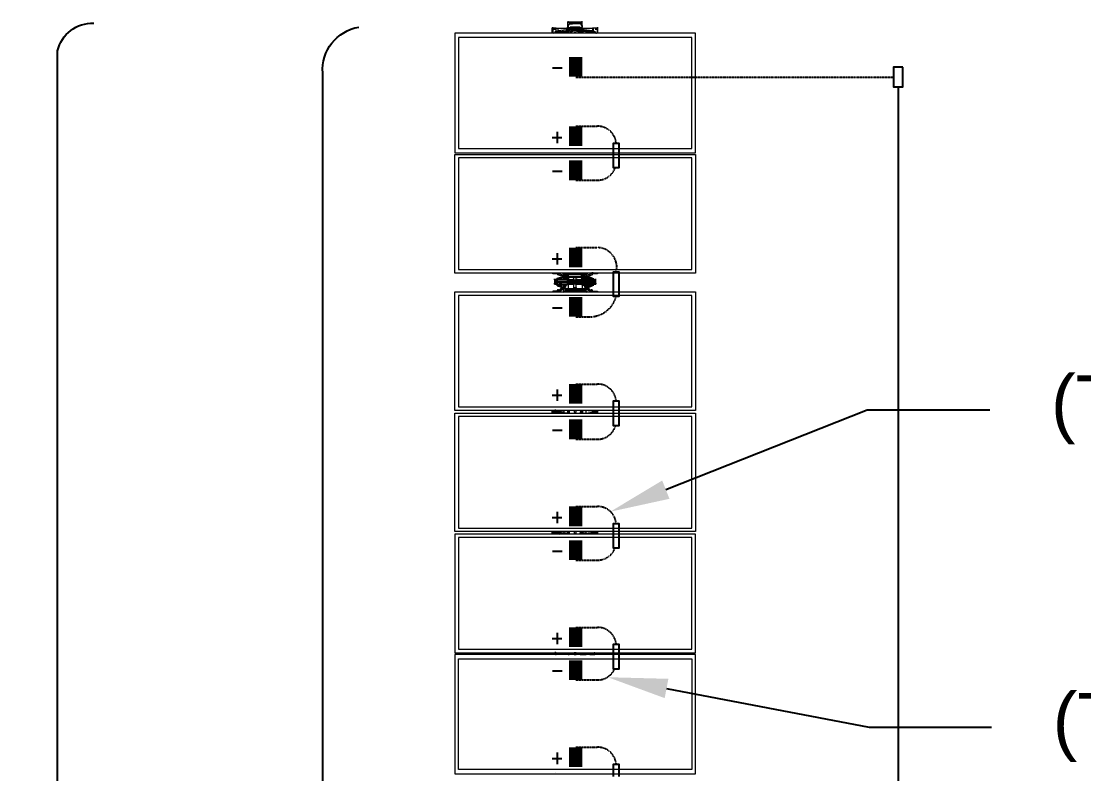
# Model space of a CAD drawing. Header units: feet. Extents: x -13743 to 68376, y -48 to 67763.
# Drawn here: x -226.5 to 173.6, y 67480 to 67763.2 of the extents above; entities that cross this region are included whole.
import ezdxf
from ezdxf import colors
from ezdxf.entities.mleader import LeaderData, LeaderLine
from ezdxf.lldxf.tags import DXFTag
from ezdxf.math import Vec2, Vec3

# ---------------------------------------------------------------- set-up
doc = ezdxf.new("R2010")
doc.units = ezdxf.units.FT
doc.header["$MEASUREMENT"] = 0
doc.linetypes.add('HIDDEN', pattern=[0.375, 0.25, -0.125])
for name, color, linetype in [('E-DC HARNESS-NEG', 170, 'DC HARNESS CABLE'), ('E-HARN-COMP', 8, 'Continuous'), ('E-TRNK-CABL-NEG', 6, 'HIDDEN'), ('E-TRUNK-CABLE-POS', 6, 'HIDDEN'), ('G-ANNO-TEXT', 1, 'Continuous'), ('Polarity-Text', 7, 'Continuous')]:
    doc.layers.add(name, color=color, linetype=linetype)
doc.styles.add('NEI-A', font='arial.ttf')
doc.styles.get("Standard").update_dxf_attribs({"font": 'arial.ttf'})
tags = doc.linetypes.add('DC HARNESS CABLE', pattern='A,0.5,-0.2,["DH",Standard,S=0.1,R=0,X=-0.1,Y=-0.05],-0.2', length=0.9).pattern_tags.tags
tags[6] = DXFTag(74, 10)

# ---------------------------------------------------------------- blocks, each defined once
blk = doc.blocks.new('A$C4742fff2')
at = {"lineweight": 5}
for points in [[(18.2809, 0), (18.5126, 0), (18.5126, 0.4666), (18.2809, 0.4666)], [(18.2893, 0.46), (18.5042, 0.46), (18.5042, 0.0067), (18.2893, 0.0067)], [(18.5159, 0), (18.7459, 0), (18.7459, 0.4666), (18.5159, 0.4666)], [(18.7392, 0.0067), (18.7392, 0.46), (18.5226, 0.46), (18.5226, 0.0067)], [(18.9809, 0), (18.7509, 0), (18.7509, 0.4666), (18.9809, 0.4666)], [(18.9742, 0.0067), (18.9742, 0.46), (18.7576, 0.46), (18.7576, 0.0067)], [(19.2159, 0.4666), (19.2159, 0), (18.9859, 0), (18.9859, 0.4666)], [(19.2092, 0.46), (18.9926, 0.46), (18.9926, 0.0067), (19.2092, 0.0067)], [(19.2525, 0.4666), (19.4825, 0.4666), (19.4825, 0), (19.2525, 0)], [(19.2592, 0.46), (19.2592, 0.0067), (19.4759, 0.0067), (19.4759, 0.46)], [(19.7175, 0.4666), (19.4859, 0.4666), (19.4859, 0), (19.7175, 0)], [(19.4942, 0.46), (19.4942, 0.0067), (19.7092, 0.0067), (19.7092, 0.46)], [(19.2276, 0.2683), (19.2309, 0.2683), (19.2309, 0.26), (19.2276, 0.26)], [(19.2309, 0.2717), (19.2326, 0.2717), (19.2309, 0.2733), (19.2326, 0.2733), (19.2309, 0.2733)], [(19.2359, 0.2683), (19.2359, 0.2483), (19.2342, 0.2483), (19.2342, 0.2683)], [(19.2409, 0.2733), (19.2392, 0.2733), (19.2376, 0.2717), (19.2392, 0.2717), (19.2392, 0.2733)], [(19.2426, 0.2683), (19.2426, 0.26), (19.2409, 0.26), (19.2409, 0.2683)], [(19.2192, 0.25), (19.2176, 0.2483), (19.2192, 0.2467), (19.2209, 0.2483)], [(19.2209, 0.2483), (19.2192, 0.2483)], [(19.2209, 0.2483), (19.2192, 0.2483)], [(19.2209, 0.2467), (19.2209, 0.2483), (19.2209, 0.2467), (19.2192, 0.2467)], [(19.2276, 0.2567), (19.2276, 0.2517), (19.2292, 0.2517), (19.2292, 0.25), (19.2292, 0.255)], [(19.2292, 0.2483), (19.2309, 0.2483)], [(19.2292, 0.2483), (19.2309, 0.2483)], [(19.2342, 0.2483), (19.2342, 0.2183), (19.2309, 0.2183), (19.2309, 0.2483)], [(19.2359, 0.2183), (19.2359, 0.2483), (19.2392, 0.2483), (19.2392, 0.2183)], [(19.2392, 0.2483), (19.2409, 0.2483), (19.2426, 0.2483), (19.2442, 0.2483)], [(19.2426, 0.2517), (19.2409, 0.25), (19.2409, 0.255), (19.2426, 0.2567)], [(19.2426, 0.2483), (19.2409, 0.2483)], [(19.2476, 0.25), (19.2459, 0.2483), (19.2476, 0.2467), (19.2492, 0.2483)], [(19.2492, 0.2483), (19.2476, 0.2483)], [(19.2492, 0.2483), (19.2476, 0.2483)], [(19.7242, 0.25), (19.7225, 0.25)], [(18.5142, 0.235), (18.5126, 0.235), (18.5126, 0.2317), (18.5159, 0.2317), (18.5159, 0.2333), (18.5159, 0.235)], [(18.7492, 0.235), (18.7476, 0.235), (18.7476, 0.2317), (18.7509, 0.2317), (18.7509, 0.2333), (18.7509, 0.235)], [(18.9842, 0.235), (18.9826, 0.235), (18.9826, 0.2317), (18.9842, 0.2317), (18.9859, 0.2333), (18.9859, 0.235)], [(19.2176, 0.2317), (19.2159, 0.2317)], [(19.2392, 0.2267), (19.2392, 0.23)], [(19.2525, 0.2317), (19.2509, 0.2317)], [(19.7259, 0.2317), (19.7242, 0.2317), (19.7242, 0.2217), (19.7259, 0.2217)], [(19.2192, 0.2217), (19.2176, 0.22), (19.2192, 0.2183), (19.2209, 0.22)], [(19.2426, 0.2083), (19.2426, 0.21), (19.2426, 0.2117), (19.2409, 0.2117), (19.2409, 0.2083)], [(19.2476, 0.2217), (19.2459, 0.22), (19.2476, 0.2183), (19.2492, 0.22)], [(19.2525, 0.2117), (19.2509, 0.2117), (19.2492, 0.2133), (19.2492, 0.215), (19.2509, 0.215), (19.2509, 0.2133)], [(19.7225, 0.2217), (19.7209, 0.2217)], [(19.7225, 0.2217), (19.7209, 0.2217)], [(19.2359, 0.1967), (19.2342, 0.1967)], [(19.2376, 0.1967), (19.2359, 0.1967)]]:
    blk.add_lwpolyline(points, close=True, dxfattribs=at)
at = {"color": 8, "lineweight": 5, "true_color": 0x808080}
for points in [[(18.2826, 0.2717), (18.2826, 0.2717)], [(18.5159, 0.2767), (18.5126, 0.2767)], [(18.5126, 0.2733), (18.5126, 0.275), (18.5142, 0.275), (18.5159, 0.26)], [(18.5126, 0.2633), (18.5126, 0.2717), (18.5142, 0.2717)], [(18.5126, 0.2667), (18.5126, 0.27), (18.5142, 0.27)], [(18.5142, 0.2733), (18.5142, 0.2733)], [(18.5159, 0.2717), (18.5159, 0.27), (18.5159, 0.2717), (18.5176, 0.2717)], [(18.7509, 0.2767), (18.7459, 0.2767)], [(18.7459, 0.2733), (18.7476, 0.275), (18.7492, 0.275), (18.7509, 0.26)], [(18.7459, 0.2717), (18.7476, 0.2717), (18.7476, 0.27), (18.7459, 0.2633)], [(18.7459, 0.27), (18.7476, 0.27), (18.7476, 0.2683), (18.7459, 0.2667)], [(18.7492, 0.2733), (18.7492, 0.2733)], [(18.7509, 0.2717), (18.7509, 0.27), (18.7509, 0.2717), (18.7526, 0.2717)], [(18.9859, 0.2767), (18.9809, 0.2767)], [(18.9809, 0.2733), (18.9809, 0.275), (18.9842, 0.275), (18.9859, 0.26)], [(18.9809, 0.2717), (18.9826, 0.2717), (18.9826, 0.27), (18.9809, 0.2633)], [(18.9809, 0.2667), (18.9809, 0.27)], [(18.9842, 0.2733), (18.9842, 0.2733)], [(18.9859, 0.2717), (18.9859, 0.27), (18.9859, 0.2717), (18.9876, 0.2717)], [(19.2176, 0.2667), (19.2159, 0.2667), (19.2159, 0.2683)], [(19.2309, 0.2733), (19.2309, 0.2733)], [(19.2309, 0.2733), (19.2326, 0.2733)], [(19.2309, 0.2617), (19.2309, 0.27)], [(19.2326, 0.27), (19.2342, 0.27), (19.2326, 0.27), (19.2342, 0.27), (19.2359, 0.27), (19.2376, 0.27), (19.2392, 0.27), (19.2376, 0.27), (19.2392, 0.27), (19.2392, 0.2617)], [(19.2342, 0.2717), (19.2359, 0.2717), (19.2376, 0.2717)], [(19.2392, 0.2733), (19.2392, 0.2733)], [(19.2392, 0.2733), (19.2409, 0.2733)], [(19.2525, 0.2667), (19.2525, 0.2683)], [(19.7275, 0.2767), (19.7175, 0.2767)], [(19.7175, 0.265), (19.7175, 0.275), (19.7192, 0.275)], [(18.5159, 0.255), (18.5126, 0.255)], [(18.7509, 0.255), (18.7476, 0.255)], [(18.9859, 0.255), (18.9809, 0.255)], [(19.2159, 0.2583), (19.2159, 0.2567)], [(19.2159, 0.2583), (19.2159, 0.2583)], [(19.2192, 0.25), (19.2209, 0.25), (19.2209, 0.2517)], [(19.2209, 0.2617), (19.2209, 0.26), (19.2226, 0.2583), (19.2242, 0.2567), (19.2259, 0.2567)], [(19.2309, 0.255), (19.2292, 0.255)], [(19.2292, 0.25), (19.2309, 0.25)], [(19.2309, 0.2633), (19.2309, 0.2383), (19.2309, 0.2367), (19.2326, 0.2367), (19.2309, 0.2367), (19.2326, 0.2367)], [(19.2309, 0.26), (19.2326, 0.26)], [(19.2392, 0.2633), (19.2392, 0.2383), (19.2392, 0.2367), (19.2409, 0.2367), (19.2392, 0.2367), (19.2409, 0.2367)], [(19.2392, 0.26), (19.2409, 0.26)], [(19.2409, 0.255), (19.2392, 0.255)], [(19.2392, 0.25), (19.2409, 0.25)], [(19.2459, 0.2517), (19.2459, 0.25)], [(19.2492, 0.25), (19.2509, 0.25)], [(19.2509, 0.2567), (19.2525, 0.2583)], [(19.2525, 0.2583), (19.2525, 0.2583)], [(19.7209, 0.255), (19.7175, 0.255)], [(19.7392, 0.2483), (19.7392, 0.22)], [(19.2192, 0.2467), (19.2192, 0.22)], [(19.2209, 0.22), (19.2209, 0.2467)], [(19.2309, 0.2033), (19.2309, 0.2283), (19.2309, 0.2317)], [(19.2309, 0.23), (19.2326, 0.23)], [(19.2392, 0.2033), (19.2392, 0.2317)], [(19.2392, 0.23), (19.2409, 0.23)], [(19.2459, 0.2467), (19.2459, 0.22)], [(19.2492, 0.22), (19.2492, 0.2467)], [(19.7325, 0.2467), (19.7309, 0.2467)], [(18.5126, 0.2117), (18.5159, 0.2117)], [(18.5159, 0.2083), (18.5142, 0.1933)], [(18.7476, 0.2117), (18.7509, 0.2117)], [(18.7509, 0.2083), (18.7492, 0.1933)], [(18.9809, 0.2117), (18.9859, 0.2117)], [(18.9859, 0.2083), (18.9842, 0.1933)], [(19.2159, 0.21), (19.2176, 0.21)], [(19.2159, 0.21), (19.2159, 0.21)], [(19.2192, 0.2183), (19.2192, 0.2167)], [(19.2209, 0.215), (19.2209, 0.2183)], [(19.2259, 0.2117), (19.2242, 0.21), (19.2226, 0.2083), (19.2209, 0.2067), (19.2209, 0.205)], [(19.2309, 0.2167), (19.2292, 0.2167)], [(19.2292, 0.2117), (19.2309, 0.2117)], [(19.2309, 0.2083), (19.2326, 0.2083)], [(19.2409, 0.2167), (19.2392, 0.2167)], [(19.2392, 0.2117), (19.2409, 0.2117)], [(19.2409, 0.2083), (19.2392, 0.2083)], [(19.2459, 0.2183), (19.2459, 0.215)], [(19.2492, 0.2167), (19.2492, 0.2183)], [(19.2525, 0.21), (19.2509, 0.21)], [(19.2525, 0.21), (19.2525, 0.21)], [(19.7175, 0.2117), (19.7209, 0.2117)], [(19.7309, 0.22), (19.7325, 0.22)], [(18.5126, 0.205), (18.5126, 0.195), (18.5142, 0.195)], [(18.5142, 0.1983), (18.5126, 0.1983), (18.5126, 0.2)], [(18.5142, 0.1917), (18.5126, 0.1917), (18.5126, 0.1933)], [(18.5159, 0.19), (18.5126, 0.19)], [(18.5142, 0.1933), (18.5142, 0.1933)], [(18.5159, 0.1983), (18.5159, 0.195), (18.5159, 0.1967)], [(18.7459, 0.195), (18.7476, 0.195), (18.7476, 0.1967), (18.7459, 0.205)], [(18.7459, 0.1983), (18.7476, 0.1983), (18.7459, 0.2)], [(18.7492, 0.1917), (18.7476, 0.1917), (18.7476, 0.1933), (18.7459, 0.1933)], [(18.7509, 0.19), (18.7459, 0.19)], [(18.7492, 0.1933), (18.7492, 0.1933)], [(18.7509, 0.1983), (18.7509, 0.195), (18.7509, 0.1967)], [(18.9809, 0.195), (18.9826, 0.195), (18.9826, 0.1967), (18.9809, 0.205)], [(18.9826, 0.1983), (18.9809, 0.1983), (18.9809, 0.2)], [(18.9842, 0.1917), (18.9809, 0.1917), (18.9809, 0.1933)], [(18.9859, 0.19), (18.9809, 0.19)], [(18.9842, 0.1933), (18.9842, 0.1933)], [(18.9859, 0.1983), (18.9859, 0.195), (18.9859, 0.1967)], [(19.2159, 0.2), (19.2176, 0.2)], [(19.2159, 0.1967), (19.2176, 0.1967), (19.2159, 0.1967)], [(19.2309, 0.1967), (19.2309, 0.205)], [(19.2309, 0.195), (19.2309, 0.195)], [(19.2309, 0.195), (19.2309, 0.1933)], [(19.2326, 0.1967), (19.2342, 0.1967)], [(19.2376, 0.1967), (19.2359, 0.1967), (19.2376, 0.1967)], [(19.2376, 0.1967), (19.2392, 0.1967), (19.2392, 0.205)], [(19.2392, 0.195), (19.2392, 0.195)], [(19.2392, 0.1933), (19.2392, 0.195)], [(19.2509, 0.1967), (19.2525, 0.1967), (19.2509, 0.1967)], [(19.7175, 0.1933), (19.7175, 0.2017)], [(19.7175, 0.1917), (19.7192, 0.1917)], [(19.7275, 0.19), (19.7175, 0.19)]]:
    blk.add_lwpolyline(points, dxfattribs=at)
at = {"lineweight": 5}
for points in [[(18.5159, 0.2783), (18.5126, 0.2783)], [(18.5142, 0.255), (18.5126, 0.255), (18.5126, 0.265), (18.5142, 0.275), (18.5159, 0.275), (18.5142, 0.275), (18.5142, 0.2733), (18.5126, 0.2717), (18.5126, 0.27)], [(18.5142, 0.27), (18.5142, 0.2733)], [(18.7509, 0.2783), (18.7459, 0.2783)], [(18.7459, 0.255), (18.7476, 0.255), (18.7476, 0.265), (18.7492, 0.275)], [(18.7476, 0.27), (18.7476, 0.2733), (18.7492, 0.275), (18.7509, 0.275)], [(18.7492, 0.27), (18.7492, 0.2733)], [(18.9859, 0.2783), (18.9809, 0.2783)], [(18.9826, 0.255), (18.9809, 0.255), (18.9826, 0.2567), (18.9826, 0.265), (18.9842, 0.275), (18.9859, 0.275), (18.9842, 0.275), (18.9826, 0.275), (18.9826, 0.2717), (18.9809, 0.27)], [(18.9842, 0.27), (18.9842, 0.2733)], [(19.2176, 0.265), (19.2159, 0.2667), (19.2176, 0.2667), (19.2176, 0.27), (19.2176, 0.2767), (19.2159, 0.2767)], [(19.2392, 0.2483), (19.2392, 0.2683), (19.2359, 0.2683), (19.2359, 0.2483), (19.2359, 0.2183), (19.2342, 0.2183), (19.2342, 0.1983), (19.2309, 0.1983), (19.2309, 0.2183), (19.2292, 0.2183), (19.2309, 0.2183), (19.2292, 0.2183), (19.2309, 0.2183), (19.2292, 0.2183), (19.2292, 0.22), (19.2309, 0.22), (19.2226, 0.22), (19.2209, 0.22), (19.2192, 0.22), (19.2192, 0.2183), (19.2209, 0.2183), (19.2209, 0.22), (19.2192, 0.22), (19.2209, 0.22), (19.2192, 0.22), (19.2209, 0.22), (19.2192, 0.22), (19.2209, 0.22), (19.2192, 0.22), (19.2209, 0.22), (19.2192, 0.22), (19.2192, 0.2217), (19.2209, 0.22), (19.2209, 0.2183), (19.2192, 0.2183), (19.2176, 0.2183), (19.2176, 0.22), (19.2159, 0.22)], [(19.2176, 0.27), (19.2176, 0.27)], [(19.2209, 0.2667), (19.2192, 0.2667), (19.2192, 0.2633), (19.2192, 0.265), (19.2192, 0.2683), (19.2176, 0.2683)], [(19.2276, 0.2683), (19.2259, 0.2617), (19.2259, 0.2517), (19.2276, 0.2517), (19.2276, 0.2533)], [(19.2292, 0.2683), (19.2292, 0.2683)], [(19.2392, 0.2733), (19.2326, 0.2733), (19.2309, 0.2733), (19.2309, 0.2717), (19.2309, 0.2683), (19.2326, 0.2683)], [(19.2309, 0.2617), (19.2309, 0.2717), (19.2326, 0.2717), (19.2342, 0.2717), (19.2326, 0.2717), (19.2342, 0.2717), (19.2359, 0.2717), (19.2376, 0.2717), (19.2359, 0.2717)], [(19.2342, 0.2717), (19.2326, 0.2717), (19.2342, 0.2717), (19.2342, 0.2683), (19.2309, 0.2683), (19.2309, 0.2483)], [(19.2309, 0.2717), (19.2309, 0.27), (19.2326, 0.27)], [(19.2376, 0.2683), (19.2359, 0.2683), (19.2359, 0.27), (19.2342, 0.27), (19.2359, 0.27), (19.2376, 0.27), (19.2359, 0.27), (19.2376, 0.27), (19.2359, 0.27)], [(19.2359, 0.2683), (19.2359, 0.2717), (19.2376, 0.2717), (19.2392, 0.2717), (19.2392, 0.27), (19.2409, 0.27)], [(19.2409, 0.2733), (19.2392, 0.2733), (19.2392, 0.2717), (19.2409, 0.2717)], [(19.2392, 0.2617), (19.2392, 0.2717), (19.2392, 0.27), (19.2392, 0.2683), (19.2409, 0.2683)], [(19.2426, 0.2683), (19.2426, 0.2683)], [(19.2426, 0.2683), (19.2442, 0.2617), (19.2442, 0.2517), (19.2442, 0.2533)], [(19.2459, 0.2567), (19.2459, 0.255), (19.2476, 0.255), (19.2459, 0.255), (19.2459, 0.2567), (19.2492, 0.2667), (19.2509, 0.2667), (19.2509, 0.265), (19.2525, 0.2667), (19.2509, 0.2667), (19.2509, 0.2683), (19.2509, 0.27), (19.2509, 0.2767), (19.2525, 0.2767)], [(19.2509, 0.27), (19.2509, 0.27)], [(19.7275, 0.2767), (19.7275, 0.2783), (19.7175, 0.2783)], [(19.7175, 0.2733), (19.7175, 0.275), (19.7192, 0.275)], [(19.7175, 0.275), (19.7209, 0.255), (19.7192, 0.2717)], [(19.7192, 0.2683), (19.7192, 0.27), (19.7192, 0.2717), (19.7209, 0.2717), (19.7225, 0.27), (19.7275, 0.27), (19.7275, 0.2767), (19.7292, 0.2767)], [(19.7275, 0.27), (19.7275, 0.2667), (19.7225, 0.2667), (19.7209, 0.2667), (19.7209, 0.27), (19.7192, 0.2733), (19.7192, 0.27), (19.7225, 0.27)], [(19.7259, 0.275), (19.7242, 0.275)], [(19.7259, 0.2733), (19.7242, 0.2733), (19.7259, 0.2733), (19.7275, 0.2733)], [(18.5142, 0.2483), (18.5126, 0.2483), (18.5126, 0.255)], [(18.5159, 0.2483), (18.5126, 0.2483)], [(18.7492, 0.2483), (18.7476, 0.2483), (18.7459, 0.2483), (18.7476, 0.25), (18.7476, 0.255)], [(18.7509, 0.2483), (18.7459, 0.2483)], [(18.9826, 0.2483), (18.9809, 0.2483), (18.9809, 0.255)], [(18.9859, 0.2483), (18.9809, 0.2483)], [(19.2142, 0.255), (19.2142, 0.255)], [(19.2176, 0.25), (19.2176, 0.2517), (19.2176, 0.255), (19.2209, 0.255), (19.2159, 0.265), (19.2176, 0.265), (19.2176, 0.2667), (19.2226, 0.2567), (19.2209, 0.255), (19.2226, 0.255), (19.2226, 0.2517), (19.2209, 0.2517), (19.2209, 0.255), (19.2226, 0.255), (19.2242, 0.255), (19.2242, 0.2533), (19.2259, 0.2517), (19.2276, 0.2517), (19.2292, 0.25), (19.2276, 0.2517), (19.2292, 0.25), (19.2292, 0.2517)], [(19.2159, 0.2567), (19.2159, 0.255), (19.2159, 0.2533), (19.2176, 0.2517), (19.2209, 0.2517), (19.2226, 0.2517), (19.2226, 0.215), (19.2209, 0.215), (19.2176, 0.215), (19.2176, 0.2117), (19.2209, 0.2117), (19.2159, 0.2017), (19.2176, 0.2017), (19.2176, 0.2), (19.2192, 0.2), (19.2192, 0.2033)], [(19.2176, 0.255), (19.2159, 0.255)], [(19.2159, 0.25), (19.2159, 0.2517)], [(19.2226, 0.2483), (19.2209, 0.2483), (19.2192, 0.2483), (19.2192, 0.2467), (19.2176, 0.2467), (19.2159, 0.2467)], [(19.2176, 0.25), (19.2176, 0.2483)], [(19.2176, 0.25), (19.2176, 0.25)], [(19.2192, 0.25), (19.2176, 0.25)], [(19.2192, 0.2167), (19.2176, 0.2167), (19.2176, 0.25), (19.2192, 0.25)], [(19.2176, 0.2483), (19.2176, 0.2467)], [(19.2176, 0.2483), (19.2176, 0.2483)], [(19.2192, 0.2633), (19.2259, 0.2583)], [(19.2192, 0.2483), (19.2192, 0.25), (19.2209, 0.2483)], [(19.2192, 0.25), (19.2192, 0.25)], [(19.2209, 0.25), (19.2192, 0.25)], [(19.2192, 0.2483), (19.2209, 0.2483)], [(19.2192, 0.2483), (19.2209, 0.2483)], [(19.2192, 0.2483), (19.2209, 0.2483)], [(19.2192, 0.2483), (19.2209, 0.2483)], [(19.2192, 0.2483), (19.2209, 0.2483)], [(19.2209, 0.26), (19.2259, 0.255)], [(19.2209, 0.25), (19.2209, 0.25)], [(19.2209, 0.2483), (19.2209, 0.25)], [(19.2209, 0.2483), (19.2209, 0.2483)], [(19.2259, 0.2533), (19.2226, 0.2567), (19.2226, 0.255)], [(19.2259, 0.2617), (19.2259, 0.2517)], [(19.2276, 0.2617), (19.2276, 0.2617)], [(19.2276, 0.2583), (19.2276, 0.26)], [(19.2292, 0.2567), (19.2292, 0.26)], [(19.2292, 0.2483), (19.2309, 0.2483)], [(19.2292, 0.2483), (19.2309, 0.2483)], [(19.2309, 0.2633), (19.2326, 0.2633)], [(19.2309, 0.2367), (19.2326, 0.2367), (19.2309, 0.2367), (19.2326, 0.2367), (19.2309, 0.2367), (19.2309, 0.24), (19.2309, 0.2617), (19.2326, 0.2617)], [(19.2359, 0.2483), (19.2376, 0.2483)], [(19.2392, 0.2633), (19.2409, 0.2633)], [(19.2392, 0.2367), (19.2409, 0.2367), (19.2392, 0.2367), (19.2409, 0.2367), (19.2392, 0.2367), (19.2392, 0.24), (19.2392, 0.2617), (19.2409, 0.2617)], [(19.2409, 0.26), (19.2409, 0.2567)], [(19.2409, 0.2517), (19.2409, 0.25), (19.2426, 0.2517), (19.2409, 0.25), (19.2426, 0.2517)], [(19.2426, 0.2617), (19.2426, 0.2617)], [(19.2426, 0.26), (19.2426, 0.2583)], [(19.2442, 0.2617), (19.2442, 0.2517), (19.2459, 0.2517)], [(19.2525, 0.19), (19.2509, 0.19), (19.2509, 0.1967), (19.2509, 0.2), (19.2525, 0.2), (19.2509, 0.2017), (19.2492, 0.2), (19.2459, 0.21), (19.2459, 0.2117), (19.2476, 0.2117), (19.2459, 0.2117), (19.2459, 0.215), (19.2492, 0.215), (19.2492, 0.2167), (19.2509, 0.2167), (19.2509, 0.25), (19.2492, 0.25), (19.2492, 0.2517), (19.2509, 0.2517), (19.2509, 0.255), (19.2525, 0.255), (19.2509, 0.255), (19.2492, 0.255), (19.2492, 0.2517), (19.2459, 0.2517), (19.2459, 0.255), (19.2442, 0.255), (19.2442, 0.2517), (19.2459, 0.2517), (19.2442, 0.2517), (19.2442, 0.215), (19.2459, 0.215), (19.2442, 0.215), (19.2442, 0.205)], [(19.2442, 0.2517), (19.2442, 0.2517)], [(19.2459, 0.2517), (19.2459, 0.2517)], [(19.2459, 0.25), (19.2459, 0.2483)], [(19.2459, 0.25), (19.2459, 0.25)], [(19.2476, 0.25), (19.2459, 0.25)], [(19.2476, 0.2483), (19.2459, 0.2483)], [(19.2476, 0.2467), (19.2459, 0.2467), (19.2459, 0.2483)], [(19.2459, 0.2483), (19.2459, 0.2467)], [(19.2459, 0.2483), (19.2459, 0.2483)], [(19.2509, 0.2567), (19.2509, 0.255), (19.2476, 0.255), (19.2509, 0.265)], [(19.2492, 0.2483), (19.2492, 0.2467), (19.2476, 0.2467), (19.2492, 0.2467), (19.2492, 0.2483), (19.2476, 0.25), (19.2476, 0.2483)], [(19.2492, 0.25), (19.2476, 0.25)], [(19.2476, 0.25), (19.2476, 0.25)], [(19.2476, 0.2483), (19.2492, 0.2483)], [(19.2476, 0.2483), (19.2492, 0.2483)], [(19.2476, 0.2483), (19.2492, 0.2483)], [(19.2476, 0.2483), (19.2492, 0.2483)], [(19.2476, 0.2483), (19.2492, 0.2483)], [(19.2492, 0.25), (19.2492, 0.25)], [(19.2492, 0.2483), (19.2492, 0.25)], [(19.2492, 0.2483), (19.2509, 0.2483)], [(19.2492, 0.2483), (19.2492, 0.2483)], [(19.2509, 0.2667), (19.2509, 0.2667)], [(19.2509, 0.2517), (19.2509, 0.25)], [(19.2525, 0.255), (19.2525, 0.255)], [(19.7175, 0.245), (19.7192, 0.245), (19.7209, 0.245), (19.7209, 0.255), (19.7225, 0.25), (19.7225, 0.2483), (19.7242, 0.2467), (19.7242, 0.235), (19.7259, 0.235), (19.7242, 0.235), (19.7242, 0.2317), (19.7225, 0.2317), (19.7225, 0.235), (19.7192, 0.2433)], [(19.7209, 0.255), (19.7209, 0.2483), (19.7192, 0.2483), (19.7175, 0.2483)], [(19.7209, 0.2667), (19.7225, 0.25), (19.7242, 0.25), (19.7225, 0.2667)], [(19.7275, 0.2667), (19.7275, 0.25), (19.7242, 0.25), (19.7259, 0.2483), (19.7259, 0.2467), (19.7242, 0.2467), (19.7259, 0.2467), (19.7242, 0.2467), (19.7209, 0.245), (19.7225, 0.245), (19.7209, 0.245), (19.7225, 0.245), (19.7209, 0.245), (19.7225, 0.245), (19.7209, 0.245), (19.7209, 0.2483), (19.7225, 0.2483)], [(19.7275, 0.2467), (19.7259, 0.2467), (19.7275, 0.2467), (19.7275, 0.25)], [(19.7392, 0.2483), (19.7342, 0.2483), (19.7309, 0.2483), (19.7292, 0.2483), (19.7309, 0.2467), (19.7325, 0.2467), (19.7309, 0.2467), (19.7292, 0.2467), (19.7292, 0.2483)], [(18.5159, 0.2467), (18.5126, 0.2467), (18.5142, 0.2467)], [(18.5126, 0.2467), (18.5126, 0.245), (18.5159, 0.245)], [(18.7509, 0.2467), (18.7476, 0.2467), (18.7459, 0.2467)], [(18.7509, 0.245), (18.7476, 0.245), (18.7459, 0.245)], [(18.7476, 0.245), (18.7476, 0.2467)], [(18.9859, 0.2467), (18.9809, 0.2467), (18.9826, 0.2467)], [(18.9859, 0.245), (18.9826, 0.245), (18.9809, 0.245), (18.9809, 0.2467)], [(19.2159, 0.2467), (19.2176, 0.2467), (19.2159, 0.2467)], [(19.2176, 0.2367), (19.2159, 0.2367)], [(19.2176, 0.235), (19.2159, 0.235)], [(19.2176, 0.2467), (19.2176, 0.2467)], [(19.2192, 0.2467), (19.2192, 0.2467)], [(19.2209, 0.2467), (19.2209, 0.2467)], [(19.2309, 0.2467), (19.2226, 0.2467)], [(19.2309, 0.2383), (19.2309, 0.24), (19.2309, 0.2367), (19.2226, 0.2367)], [(19.2226, 0.235), (19.2242, 0.235), (19.2242, 0.2317), (19.2226, 0.2317), (19.2309, 0.2317), (19.2309, 0.23), (19.2326, 0.23), (19.2309, 0.23), (19.2309, 0.2267), (19.2309, 0.23), (19.2309, 0.2317)], [(19.2309, 0.2283), (19.2309, 0.2267), (19.2309, 0.205), (19.2326, 0.205)], [(19.2442, 0.2467), (19.2392, 0.2467)], [(19.2442, 0.2367), (19.2392, 0.2367), (19.2392, 0.24), (19.2392, 0.2383)], [(19.2392, 0.2317), (19.2392, 0.23), (19.2409, 0.23), (19.2392, 0.23), (19.2392, 0.2317), (19.2442, 0.2317), (19.2442, 0.235), (19.2459, 0.235)], [(19.2392, 0.2283), (19.2392, 0.2267), (19.2392, 0.205), (19.2409, 0.205)], [(19.2426, 0.2467), (19.2409, 0.245)], [(19.2459, 0.2467), (19.2476, 0.2467)], [(19.2459, 0.2467), (19.2459, 0.2467)], [(19.2476, 0.2467), (19.2476, 0.2467)], [(19.2492, 0.2467), (19.2492, 0.2467)], [(19.2525, 0.2467), (19.2509, 0.2467)], [(19.2525, 0.2367), (19.2509, 0.2367)], [(19.2525, 0.235), (19.2509, 0.235)], [(19.7209, 0.2467), (19.7192, 0.2467), (19.7175, 0.2467)], [(19.7175, 0.2317), (19.7192, 0.2317), (19.7192, 0.235), (19.7175, 0.235), (19.7192, 0.235)], [(19.7192, 0.2467), (19.7192, 0.245)], [(19.7225, 0.2317), (19.7192, 0.2233), (19.7209, 0.2233), (19.7225, 0.2233)], [(19.7209, 0.2433), (19.7242, 0.235), (19.7242, 0.2317), (19.7259, 0.2317), (19.7259, 0.235), (19.7259, 0.2467)], [(19.7209, 0.22), (19.7209, 0.2217), (19.7209, 0.2233), (19.7242, 0.2317)], [(19.7225, 0.2367), (19.7242, 0.2367)], [(19.7309, 0.2467), (19.7325, 0.2467), (19.7342, 0.2467), (19.7342, 0.245), (19.7342, 0.2467), (19.7342, 0.245), (19.7359, 0.245), (19.7359, 0.2433), (19.7359, 0.245), (19.7342, 0.2467), (19.7325, 0.2467), (19.7309, 0.2467), (19.7325, 0.2467), (19.7309, 0.2467), (19.7275, 0.2467), (19.7275, 0.245), (19.7292, 0.245)], [(19.7292, 0.2217), (19.7275, 0.2217), (19.7275, 0.2233), (19.7292, 0.2233), (19.7292, 0.225), (19.7292, 0.2433), (19.7275, 0.2433), (19.7275, 0.245), (19.7275, 0.22), (19.7275, 0.2167)], [(19.7325, 0.245), (19.7325, 0.245)], [(19.7342, 0.245), (19.7359, 0.245)], [(19.7342, 0.2217), (19.7359, 0.2217), (19.7359, 0.2233), (19.7359, 0.2283), (19.7375, 0.2283)], [(19.7359, 0.2217), (19.7359, 0.2233), (19.7359, 0.2433), (19.7359, 0.2383)], [(19.7359, 0.2283), (19.7359, 0.2383), (19.7375, 0.2383)], [(19.7392, 0.22), (19.7392, 0.2467), (19.7409, 0.2467)], [(18.5159, 0.2233), (18.5159, 0.2217), (18.5126, 0.2217), (18.5126, 0.2233), (18.5126, 0.22), (18.5126, 0.2183)], [(18.5159, 0.22), (18.5126, 0.22), (18.5142, 0.22)], [(18.5159, 0.2183), (18.5126, 0.2183), (18.5126, 0.2117), (18.5142, 0.2017), (18.5142, 0.1933), (18.5159, 0.1933)], [(18.7509, 0.2233), (18.7509, 0.2217), (18.7476, 0.2217), (18.7476, 0.2233), (18.7459, 0.2233)], [(18.7476, 0.2117), (18.7476, 0.2167), (18.7459, 0.2183), (18.7459, 0.22), (18.7476, 0.22), (18.7509, 0.22)], [(18.7509, 0.2183), (18.7476, 0.2183), (18.7459, 0.2183)], [(18.7459, 0.2117), (18.7476, 0.2117), (18.7476, 0.2017), (18.7492, 0.195), (18.7492, 0.1933), (18.7509, 0.1933)], [(18.7476, 0.22), (18.7476, 0.2233), (18.7492, 0.2233)], [(18.9859, 0.2233), (18.9842, 0.2217), (18.9826, 0.2217), (18.9826, 0.2233), (18.9809, 0.2233), (18.9809, 0.22), (18.9809, 0.2183), (18.9809, 0.2117), (18.9826, 0.2017), (18.9826, 0.195), (18.9842, 0.1933), (18.9859, 0.1933)], [(18.9859, 0.22), (18.9809, 0.22), (18.9826, 0.22)], [(18.9809, 0.2183), (18.9859, 0.2183)], [(19.2142, 0.2117), (19.2142, 0.2117)], [(19.2176, 0.22), (19.2159, 0.22), (19.2176, 0.22)], [(19.2176, 0.2117), (19.2159, 0.2117), (19.2159, 0.215), (19.2176, 0.215), (19.2176, 0.2167)], [(19.2159, 0.215), (19.2159, 0.2167)], [(19.2159, 0.21), (19.2159, 0.2117)], [(19.2209, 0.22), (19.2209, 0.2217), (19.2192, 0.2217), (19.2176, 0.2217), (19.2176, 0.22)], [(19.2176, 0.2217), (19.2176, 0.2217)], [(19.2176, 0.22), (19.2176, 0.22)], [(19.2176, 0.2183), (19.2176, 0.2183)], [(19.2176, 0.2), (19.2226, 0.21), (19.2226, 0.2117), (19.2209, 0.2117), (19.2209, 0.215), (19.2226, 0.215), (19.2226, 0.2117)], [(19.2192, 0.2217), (19.2192, 0.2217)], [(19.2192, 0.2183), (19.2192, 0.2183)], [(19.2192, 0.205), (19.2259, 0.2083)], [(19.2209, 0.2217), (19.2209, 0.2217)], [(19.2209, 0.22), (19.2209, 0.22)], [(19.2209, 0.2183), (19.2209, 0.2183)], [(19.2226, 0.21), (19.2226, 0.2117), (19.2209, 0.2117), (19.2226, 0.2117), (19.2259, 0.215), (19.2242, 0.2133), (19.2226, 0.2133)], [(19.2209, 0.215), (19.2209, 0.215)], [(19.2209, 0.2083), (19.2259, 0.2117)], [(19.2226, 0.215), (19.2226, 0.215)], [(19.2276, 0.2133), (19.2276, 0.215), (19.2259, 0.215), (19.2259, 0.205), (19.2276, 0.2), (19.2276, 0.2083)], [(19.2259, 0.205), (19.2259, 0.215)], [(19.2276, 0.21), (19.2276, 0.215), (19.2276, 0.2167), (19.2292, 0.2167), (19.2292, 0.2117)], [(19.2292, 0.215), (19.2292, 0.2167), (19.2276, 0.215), (19.2292, 0.2167), (19.2276, 0.215)], [(19.2292, 0.2083), (19.2292, 0.2117), (19.2276, 0.2117), (19.2276, 0.21), (19.2276, 0.2083), (19.2309, 0.2083), (19.2309, 0.1983), (19.2276, 0.1983)], [(19.2376, 0.1983), (19.2359, 0.1983), (19.2359, 0.2183), (19.2359, 0.2), (19.2342, 0.2)], [(19.2359, 0.1967), (19.2376, 0.1967), (19.2359, 0.1967), (19.2359, 0.1983), (19.2392, 0.1983), (19.2392, 0.2183)], [(19.2392, 0.22), (19.2442, 0.22), (19.2426, 0.22), (19.2409, 0.2217)], [(19.2442, 0.2183), (19.2392, 0.2183), (19.2409, 0.2183), (19.2426, 0.2183), (19.2409, 0.2183), (19.2426, 0.2183)], [(19.2409, 0.2117), (19.2409, 0.2167), (19.2426, 0.2167), (19.2426, 0.21)], [(19.2426, 0.215), (19.2409, 0.2167), (19.2426, 0.215), (19.2409, 0.2167), (19.2409, 0.215)], [(19.2426, 0.1983), (19.2409, 0.1983), (19.2409, 0.2083)], [(19.2426, 0.2083), (19.2426, 0.2), (19.2442, 0.205), (19.2442, 0.215), (19.2442, 0.2133)], [(19.2476, 0.2117), (19.2459, 0.2117), (19.2442, 0.2117), (19.2442, 0.215), (19.2459, 0.215)], [(19.2442, 0.215), (19.2442, 0.215)], [(19.2476, 0.22), (19.2492, 0.22), (19.2492, 0.2217), (19.2476, 0.2217), (19.2459, 0.2217), (19.2459, 0.22), (19.2459, 0.2183), (19.2476, 0.2183), (19.2492, 0.2183), (19.2492, 0.22), (19.2492, 0.2183), (19.2476, 0.2183), (19.2459, 0.2183), (19.2459, 0.22), (19.2476, 0.22), (19.2476, 0.2217), (19.2492, 0.22), (19.2476, 0.22), (19.2492, 0.22), (19.2476, 0.22), (19.2492, 0.22), (19.2476, 0.22), (19.2492, 0.22), (19.2476, 0.22), (19.2492, 0.22), (19.2509, 0.22), (19.2525, 0.22)], [(19.2459, 0.2217), (19.2459, 0.2217)], [(19.2459, 0.22), (19.2459, 0.22)], [(19.2459, 0.2183), (19.2459, 0.2183)], [(19.2459, 0.215), (19.2459, 0.215)], [(19.2459, 0.21), (19.2459, 0.2117)], [(19.2476, 0.2217), (19.2476, 0.2217)], [(19.2476, 0.2183), (19.2476, 0.2183)], [(19.2509, 0.2017), (19.2476, 0.2117), (19.2509, 0.2117), (19.2509, 0.21)], [(19.2492, 0.2217), (19.2492, 0.2217)], [(19.2492, 0.22), (19.2492, 0.22)], [(19.2492, 0.2183), (19.2492, 0.2183)], [(19.2509, 0.2167), (19.2509, 0.215)], [(19.2525, 0.2117), (19.2525, 0.2117)], [(19.7192, 0.22), (19.7192, 0.2233), (19.7192, 0.2217), (19.7175, 0.2217)], [(19.7275, 0.1983), (19.7275, 0.2), (19.7225, 0.2), (19.7209, 0.2), (19.7225, 0.2167), (19.7242, 0.2167), (19.7225, 0.2167), (19.7209, 0.2117), (19.7209, 0.2183), (19.7209, 0.22), (19.7192, 0.22), (19.7175, 0.22)], [(19.7209, 0.2183), (19.7192, 0.2183), (19.7175, 0.2183)], [(19.7192, 0.195), (19.7209, 0.2117), (19.7175, 0.1933), (19.7192, 0.1933)], [(19.7209, 0.2233), (19.7192, 0.2217)], [(19.7209, 0.2217), (19.7209, 0.2233)], [(19.7209, 0.2117), (19.7209, 0.2217), (19.7242, 0.2217), (19.7242, 0.22)], [(19.7209, 0.2217), (19.7225, 0.2217)], [(19.7209, 0.2217), (19.7225, 0.2217)], [(19.7259, 0.2217), (19.7259, 0.22), (19.7242, 0.22), (19.7225, 0.2183), (19.7225, 0.2167), (19.7242, 0.2167), (19.7259, 0.2183), (19.7259, 0.22), (19.7275, 0.22), (19.7309, 0.22), (19.7292, 0.22), (19.7309, 0.22), (19.7325, 0.22), (19.7342, 0.22), (19.7342, 0.2217), (19.7359, 0.2217), (19.7342, 0.2217), (19.7325, 0.2217), (19.7325, 0.22), (19.7309, 0.22), (19.7325, 0.22), (19.7309, 0.22), (19.7325, 0.22), (19.7309, 0.22), (19.7292, 0.22), (19.7309, 0.22), (19.7342, 0.22), (19.7392, 0.22), (19.7409, 0.22)], [(19.7225, 0.2), (19.7242, 0.2167), (19.7275, 0.2167), (19.7275, 0.2)], [(19.7325, 0.2217), (19.7325, 0.2217)], [(18.5126, 0.1983), (18.5126, 0.195), (18.5142, 0.1933), (18.5142, 0.1917), (18.5142, 0.1933), (18.5142, 0.1967)], [(18.5159, 0.19), (18.5126, 0.19)], [(18.7509, 0.19), (18.7459, 0.19)], [(18.7476, 0.1983), (18.7476, 0.1933), (18.7492, 0.1933), (18.7492, 0.1917), (18.7492, 0.1933), (18.7492, 0.1967)], [(18.7492, 0.1917), (18.7509, 0.1917)], [(18.9809, 0.1983), (18.9826, 0.195), (18.9826, 0.1933), (18.9842, 0.1933), (18.9842, 0.1917), (18.9859, 0.1917)], [(18.9859, 0.19), (18.9809, 0.19)], [(18.9842, 0.1967), (18.9842, 0.1933), (18.9842, 0.1917)], [(19.2176, 0.2017), (19.2159, 0.2), (19.2176, 0.2), (19.2176, 0.1983), (19.2176, 0.1967), (19.2176, 0.19), (19.2159, 0.19)], [(19.2176, 0.2), (19.2176, 0.2)], [(19.2176, 0.1967), (19.2176, 0.1967)], [(19.2209, 0.2017), (19.2192, 0.2017), (19.2192, 0.2033), (19.2192, 0.2017)], [(19.2276, 0.205), (19.2276, 0.205)], [(19.2292, 0.2), (19.2292, 0.2)], [(19.2309, 0.205), (19.2309, 0.1967), (19.2309, 0.195), (19.2309, 0.1967), (19.2326, 0.1967), (19.2326, 0.195), (19.2326, 0.1967), (19.2342, 0.1967), (19.2326, 0.1967), (19.2326, 0.195), (19.2342, 0.195)], [(19.2309, 0.2033), (19.2326, 0.2033)], [(19.2326, 0.1983), (19.2309, 0.1983), (19.2309, 0.1967), (19.2309, 0.195), (19.2309, 0.1933), (19.2309, 0.195), (19.2326, 0.195), (19.2309, 0.195), (19.2309, 0.1933), (19.2326, 0.1933), (19.2309, 0.1933), (19.2376, 0.1933), (19.2392, 0.1933)], [(19.2326, 0.195), (19.2326, 0.195)], [(19.2376, 0.2), (19.2359, 0.2), (19.2359, 0.1967), (19.2342, 0.1967)], [(19.2342, 0.1967), (19.2342, 0.1983)], [(19.2342, 0.1967), (19.2359, 0.1967)], [(19.2359, 0.1967), (19.2376, 0.1967), (19.2376, 0.195)], [(19.2392, 0.205), (19.2392, 0.1967), (19.2392, 0.195), (19.2392, 0.1933), (19.2392, 0.195), (19.2376, 0.195), (19.2392, 0.195), (19.2392, 0.1933), (19.2409, 0.1933)], [(19.2409, 0.1983), (19.2392, 0.1983), (19.2392, 0.195), (19.2376, 0.195), (19.2392, 0.195), (19.2392, 0.1967), (19.2409, 0.1967)], [(19.2376, 0.1967), (19.2376, 0.195)], [(19.2376, 0.1967), (19.2376, 0.195)], [(19.2392, 0.2033), (19.2409, 0.2033)], [(19.2426, 0.205), (19.2426, 0.205)], [(19.2509, 0.2), (19.2509, 0.2)], [(19.7175, 0.1917), (19.7175, 0.1933), (19.7175, 0.1917), (19.7192, 0.1917)], [(19.7175, 0.19), (19.7275, 0.19)], [(19.7192, 0.2), (19.7192, 0.1983), (19.7225, 0.1983)], [(19.7292, 0.19), (19.7275, 0.19), (19.7275, 0.1983), (19.7225, 0.1983), (19.7209, 0.195), (19.7192, 0.195), (19.7192, 0.1983)], [(19.7192, 0.1967), (19.7192, 0.1933), (19.7209, 0.1967)], [(19.7209, 0.1983), (19.7209, 0.2017)], [(19.7259, 0.1933), (19.7242, 0.1933), (19.7259, 0.1933)], [(19.7242, 0.1917), (19.7259, 0.1917)], [(19.7259, 0.1933), (19.7275, 0.1933)]]:
    blk.add_lwpolyline(points, dxfattribs=at)
at = {"color": 8, "lineweight": 5, "true_color": 0x808080}
for points in [[(19.2159, 0.27), (19.2176, 0.27)], [(19.2525, 0.27), (19.2509, 0.27)], [(19.2326, 0.23), (19.2309, 0.23)], [(19.2409, 0.23), (19.2392, 0.23)], [(19.2342, 0.1967), (19.2326, 0.1967)], [(19.2359, 0.1967), (19.2342, 0.1967)], [(19.2392, 0.1967), (19.2376, 0.1967)], [(19.2542, 0.2), (19.2525, 0.2)]]:
    blk.add_lwpolyline(points, close=True, dxfattribs=at)

msp = doc.modelspace()

# ---------------------------------------------------------------- linework, layer by layer
at = {"layer": 'E-DC HARNESS-NEG', "ltscale": 0.5}
msp.add_lwpolyline([(103.71, 67738.52), (103.72, 65867.73)], dxfattribs=at)
at = {"layer": 'E-HARN-COMP', "const_width": 5}
for points in [[(-17.69, 67742.35), (-17.69, 67749.81)], [(-17.69, 67716.27), (-17.69, 67723.73)], [(-17.69, 67703.42), (-17.69, 67710.87)], [(-17.69, 67670.58), (-17.69, 67678.04)], [(-17.69, 67651.99), (-17.69, 67659.44)], [(-17.69, 67619.23), (-17.69, 67626.68)], [(-17.69, 67605.89), (-17.69, 67613.35)], [(-17.69, 67573.14), (-17.69, 67580.59)], [(-17.69, 67560.4), (-17.69, 67567.85)], [(-17.69, 67527.64), (-17.69, 67535.09)], [(-17.69, 67515.28), (-17.69, 67522.73)], [(-17.69, 67482.52), (-17.69, 67489.98)]]:
    msp.add_lwpolyline(points, dxfattribs=at)
at = {"layer": 'E-HARN-COMP'}
msp.add_lwpolyline([(105.51, 67745.97), (101.9, 67745.97), (101.9, 67738.52), (105.51, 67738.52)], close=True, dxfattribs=at)
for points in [[(-1.28, 67712.69), (-1.28, 67717.25), (-3.61, 67717.25), (-3.61, 67712.69)], [(-3.61, 67712.69), (-3.61, 67708.13), (-1.28, 67708.13), (-1.28, 67712.69)], [(-1.28, 67664.28), (-1.28, 67668.84), (-3.61, 67668.84), (-3.61, 67664.28)], [(-3.61, 67664.28), (-3.61, 67659.71), (-1.28, 67659.71), (-1.28, 67664.28)], [(-1.28, 67615.65), (-1.28, 67620.21), (-3.61, 67620.21), (-3.61, 67615.65)], [(-3.61, 67615.65), (-3.61, 67611.08), (-1.28, 67611.08), (-1.28, 67615.65)], [(-1.28, 67569.55), (-1.28, 67574.12), (-3.61, 67574.12), (-3.61, 67569.55)], [(-3.61, 67569.55), (-3.61, 67564.99), (-1.28, 67564.99), (-1.28, 67569.55)], [(-1.28, 67524.06), (-1.28, 67528.62), (-3.61, 67528.62), (-3.61, 67524.06)], [(-3.61, 67524.06), (-3.61, 67519.49), (-1.28, 67519.49), (-1.28, 67524.06)], [(-1.28, 67478.94), (-1.28, 67483.5), (-3.61, 67483.5), (-3.61, 67478.94)]]:
    msp.add_lwpolyline(points, dxfattribs=at)
at = {"layer": 'E-TRNK-CABL-NEG', "ltscale": 0.1}
msp.add_lwpolyline([(-17.69, 67742.24), (101.9, 67742.24)], dxfattribs=at)
for points in [[(-17.69, 67703.42), (-9.46, 67703.42, 0.318875), (-2.82, 67708.13, 0.318875)], [(-17.69, 67651.99), (-12.71, 67651.99, 0.348344), (-2.45, 67659.71)], [(-17.69, 67605.89), (-9.46, 67605.89, 0.338726), (-2.68, 67611.08, 0.338726)], [(-17.69, 67560.4), (-9.46, 67560.4, 0.314202), (-2.86, 67564.99, 0.314202)], [(-17.69, 67515.28), (-9.46, 67515.28, 0.298097), (-3.02, 67519.49, 0.298097)]]:
    msp.add_lwpolyline(points, format="xyb", dxfattribs=at)
at = {"layer": 'E-TRUNK-CABLE-POS', "ltscale": 0.1}
for points in [[(-17.69, 67723.73), (-9.46, 67723.73, -0.391396), (-2.45, 67717.25, -0.391396)], [(-17.68, 67678.04), (-9.45, 67678.04, -0.480781), (-2.45, 67668.98, -0.391396)], [(-17.69, 67626.68), (-9.46, 67626.68, -0.391396), (-2.45, 67620.21, -0.391396)], [(-17.69, 67580.59), (-9.46, 67580.59, -0.391396), (-2.45, 67574.12, -0.391396)], [(-17.69, 67535.09), (-9.46, 67535.09, -0.391396), (-2.45, 67528.62, -0.391396)], [(-17.69, 67489.98), (-9.46, 67489.98, -0.391396), (-2.45, 67483.5, -0.391396)]]:
    msp.add_lwpolyline(points, format="xyb", dxfattribs=at)
at = {"layer": 'G-ANNO-TEXT', "flags": 128}
for points in [[(-199.17, 63942.19, -0.427062), (-213.39, 63958.01), (-212.82, 65829.2, 0.298343), (-226.46, 65847.71, 0.298343), (-212.82, 65866.22), (-212.82, 67752.07, -0.354962), (-199.17, 67762.56)], [(-99.31, 66557.75, -0.380061), (-113.01, 66577.58), (-112.95, 67212.35, 0.298343), (-126.6, 67230.86, 0.298343), (-112.95, 67249.36), (-112.95, 67743.7, -0.388677), (-99.31, 67761.05)]]:
    msp.add_lwpolyline(points, format="xyb", dxfattribs=at)
at = {"layer": 'Polarity-Text'}
for p, q in [((-26.47, 67745.75), (-22.85, 67745.75)), ((-24.74, 67721.67), (-24.74, 67717.4)), ((-26.55, 67719.53), (-22.93, 67719.53)), ((-26.47, 67706.82), (-22.85, 67706.82)), ((-26.55, 67673.84), (-22.93, 67673.84)), ((-24.74, 67675.98), (-24.74, 67671.71)), ((-26.47, 67655.38), (-22.85, 67655.38)), ((-26.55, 67622.49), (-22.93, 67622.49)), ((-24.74, 67624.63), (-24.74, 67620.35)), ((-26.47, 67609.29), (-22.85, 67609.29)), ((-24.74, 67578.54), (-24.74, 67574.26)), ((-26.55, 67576.4), (-22.93, 67576.4)), ((-26.47, 67563.79), (-22.85, 67563.79)), ((-24.74, 67533.04), (-24.74, 67528.76)), ((-26.55, 67530.9), (-22.93, 67530.9)), ((-26.47, 67518.68), (-22.85, 67518.68)), ((-26.55, 67485.78), (-22.93, 67485.78)), ((-24.74, 67487.92), (-24.74, 67483.65))]:
    msp.add_line(p, q, dxfattribs=at)

# ---------------------------------------------------------------- next in the draw order: leaders
at = {"layer": 'G-ANNO-TEXT'}
ml = msp.add_multileader_mtext('Standard', dxfattribs=at)
ml.set_content('(TYP.) (+) MODULE LEAD', color=256, style='NEI-A')
ml.set_leader_properties()
ml.build(insert=Vec2(0, 0))
ml.multileader.update_dxf_attribs({"dogleg_length": 0.36, "arrow_head_size": 22.51})
ctx = ml.context
ctx.base_point, ctx.char_height, ctx.arrow_head_size, ctx.landing_gap_size, ctx.plane_origin = Vec3(138.18, 67617.02, -22.9), 20, 22.51, 23.05, Vec3(6516.68, 61616.65, -22.9)
notes = []
notes.append((ctx, [(0, (1, 1, 0), (92.08, 67617.02, -22.9), (1, 0), 46.1, [(1, [(-4.69, 67578.62, -22.9)], 0, [])])]))
ctx.mtext.insert, ctx.mtext.width, ctx.mtext.flow_direction = Vec3(161.23, 67629.96, -22.9), 401.7571, 5
ctx.mtext.has_bg_fill, ctx.mtext.bg_color, ctx.mtext.bg_scale_factor, ctx.mtext.bg_transparency, ctx.mtext.use_window_bg_color = 1, -1073741824, 1.5, 0, 1
ml = msp.add_multileader_mtext('Standard', dxfattribs=at)
ml.set_content('(TYP.) (-) MODULE LEAD', color=256, style='NEI-A')
ml.set_leader_properties()
ml.build(insert=Vec2(0, 0))
ml.multileader.update_dxf_attribs({"dogleg_length": 0.36, "arrow_head_size": 22.51})
ctx = ml.context
ctx.base_point, ctx.char_height, ctx.arrow_head_size, ctx.landing_gap_size, ctx.plane_origin = Vec3(138.83, 67497.47, -22.9), 20, 22.51, 23.05, Vec3(6516.68, 61560.57, -22.9)
notes.append((ctx, [(0, (1, 1, 0), (92.73, 67497.47, -22.9), (1, 0), 46.1, [(1, [(-5.61, 67516.32, -22.9)], 0, [])])]))
ctx.mtext.insert, ctx.mtext.width, ctx.mtext.flow_direction = Vec3(161.88, 67510.41, -22.9), 401.7571, 5
ctx.mtext.has_bg_fill, ctx.mtext.bg_color, ctx.mtext.bg_scale_factor, ctx.mtext.bg_transparency, ctx.mtext.use_window_bg_color = 1, -1073741824, 1.5, 0, 1
for ctx, leaders in notes:
    for number, flags, end, landing, length, lines in leaders:
        leader = LeaderData()
        leader.index, (leader.has_last_leader_line, leader.has_dogleg_vector, leader.attachment_direction) = number, flags
        leader.last_leader_point, leader.dogleg_vector, leader.dogleg_length = Vec3(end), Vec3(landing), length
        for number, points, colour, breaks in lines:
            line = LeaderLine()
            line.index, line.vertices, line.color, line.breaks = number, Vec3.list(points), colors.encode_raw_color(colour), breaks
            leader.lines.append(line)
        ctx.leaders.append(leader)

# ---------------------------------------------------------------- next in the draw order: block references
at = {"xscale": 194.04614304, "yscale": 194.04614304, "zscale": 194.04614304, "rotation": 90}
msp.add_blockref('A$C4742fff2', (27.37, 63932.6), dxfattribs=at)

doc.saveas('drawing.dxf')
